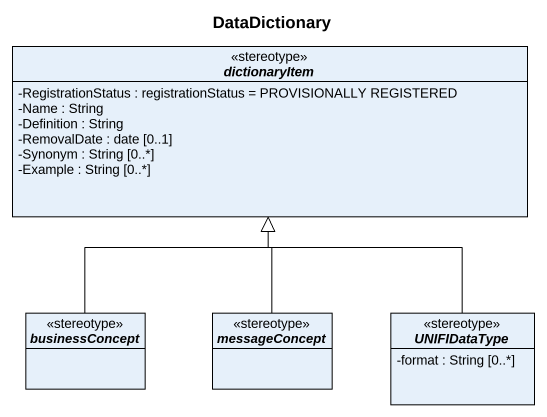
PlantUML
@startuml
title DataDictionary
hide circle
hide empty members
skinparam classAttributeIconSize 0
abstract class dictionaryItem <<stereotype>> {
  -RegistrationStatus : registrationStatus = PROVISIONALLY REGISTERED
  -Name : String
  -Definition : String
  -RemovalDate : date [0..1]
  -Synonym : String [0..*]
  -Example : String [0..*]
}
abstract class businessConcept <<stereotype>>
abstract class messageConcept <<stereotype>>
abstract class UNIFIDataType <<stereotype>> {
  -format : String [0..*]
}
businessConcept -up-|> dictionaryItem
messageConcept -up-|> dictionaryItem
UNIFIDataType -up-|> dictionaryItem
@enduml
